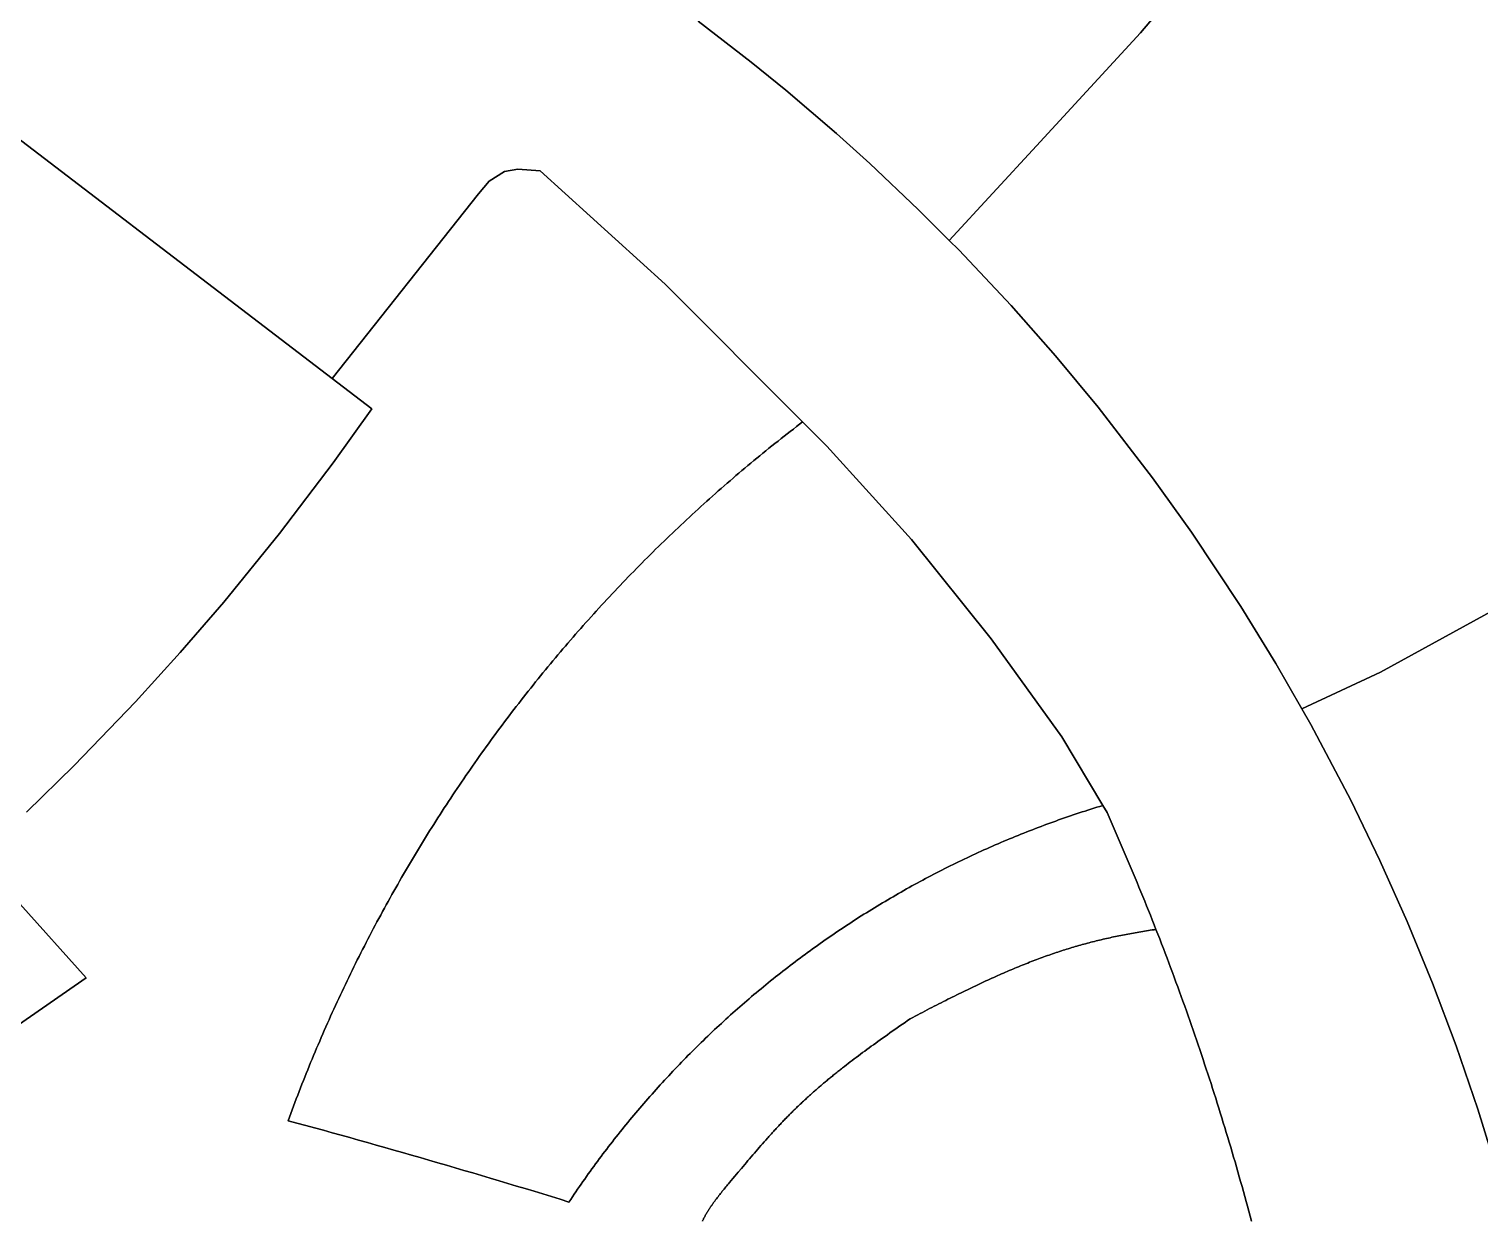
# Model space of a CAD drawing. Header units: millimetres. Extents: x 1811966 to 2218310, y 20519 to 471429.
# Drawn here: x 2083716 to 2142634, y 160300 to 208720 of the extents above; entities that cross this region are included whole.
import ezdxf

# ---------------------------------------------------------------- set-up
doc = ezdxf.new("R2010")
doc.units = ezdxf.units.MM
doc.layers.add('CLOSED_AREAS', color=7, linetype='Continuous')
doc.layers.add('REGION_HOLES', color=7, linetype='Continuous')

msp = doc.modelspace()

# ---------------------------------------------------------------- linework, layer by layer
at = {"layer": 'CLOSED_AREAS'}
for points in [[(2110891.401, 209038.883), (2113040.811, 207378.843), (2114445.52, 206236.471), (2116508.813, 204470.537), (2117854.349, 203259.023), (2119826.308, 201391.649), (2121082.262, 200132.552), (2124621.065, 203979.168), (2128844.596, 208570.07), (2141513.28, 223509.358)], [(2141513.28, 223509.358), (2128844.596, 208570.07), (2124621.065, 203979.168), (2121082.262, 200132.552), (2121470.148, 199743.696), (2123596.864, 197482.809), (2125392.032, 195444.91), (2127124.94, 193353.785), (2129335.893, 190486.162), (2130917.461, 188278.376), (2132921.319, 185262.387), (2134343.744, 182948.866), (2135403.493, 181098.406), (2138592.811, 182591.622), (2165889.265, 197562.994)], [(2143352.19, 162251.086), (2142549.797, 164845.674), (2141669.535, 167414.89), (2140712.191, 169956.389), (2139678.653, 172467.856), (2138569.856, 174947.025), (2137386.802, 177391.629), (2135763.388, 180469.982), (2135403.493, 181098.406), (2134343.744, 182948.866), (2132921.319, 185262.387), (2130917.461, 188278.376), (2129335.893, 190486.162), (2127124.94, 193353.785), (2125392.032, 195444.91), (2123596.864, 197482.809), (2121470.148, 199743.696), (2121082.262, 200132.552), (2119826.308, 201391.649), (2117854.349, 203259.023), (2116508.813, 204470.537), (2114445.52, 206236.471), (2113040.811, 207378.843), (2110891.401, 209038.883)], [(2083614.96, 176910.382), (2085545.028, 178798.423), (2088042.745, 181390.835), (2089857.691, 183389.794), (2091621.335, 185434.153), (2093891.074, 188228.339), (2096064.99, 191097.706), (2097631.03, 193297.106), (2096030.983, 194519.887), (2079724.805, 206981.32)], [(2111057.938, 160290.224), (2111067.758, 160311.224), (2111077.8, 160332.265), (2111088.062, 160353.346), (2111098.54, 160374.467), (2111109.232, 160395.627), (2111120.134, 160416.825), (2111131.243, 160438.059), (2111142.557, 160459.33), (2111154.072, 160480.636), (2111165.785, 160501.977), (2111177.694, 160523.351), (2111189.795, 160544.758), (2111202.086, 160566.196), (2111214.564, 160587.666), (2111227.225, 160609.167), (2111240.066, 160630.696), (2111253.086, 160652.254), (2111266.279, 160673.84), (2111279.645, 160695.452), (2111293.179, 160717.091), (2111306.879, 160738.754), (2111320.741, 160760.442), (2111334.763, 160782.154), (2111348.942, 160803.888), (2111363.275, 160825.643), (2111377.758, 160847.42), (2111392.389, 160869.217), (2111407.165, 160891.033), (2111422.083, 160912.867), (2111437.14, 160934.718), (2111452.332, 160956.587), (2111467.658, 160978.471), (2111483.113, 161000.37), (2111498.696, 161022.283), (2111514.402, 161044.21), (2111530.23, 161066.149), (2111546.175, 161088.099), (2111562.235, 161110.06), (2111578.408, 161132.031), (2111594.689, 161154.011), (2111611.077, 161176), (2111627.568, 161197.995), (2111660.847, 161242.005), (2111694.502, 161286.034), (2111728.511, 161330.075), (2111762.849, 161374.122), (2111797.491, 161418.167), (2111832.416, 161462.205), (2111867.597, 161506.227), (2111903.013, 161550.228), (2111938.639, 161594.201), (2111974.45, 161638.138), (2112010.424, 161682.034), (2112046.536, 161725.881), (2112082.763, 161769.672), (2112119.08, 161813.401), (2112155.465, 161857.061), (2112228.339, 161944.147), (2112301.196, 162030.875), (2112373.843, 162117.191), (2112509.689, 162278.536), (2112644.289, 162438.249), (2112777.814, 162596.354), (2112844.226, 162674.81), (2112910.434, 162752.873), (2112976.458, 162830.545), (2113042.32, 162907.829), (2113108.041, 162984.728), (2113173.643, 163061.245), (2113239.148, 163137.383), (2113304.576, 163213.144), (2113369.949, 163288.532), (2113435.288, 163363.549), (2113500.614, 163438.198), (2113565.95, 163512.483), (2113631.316, 163586.405), (2113696.734, 163659.968), (2113729.469, 163696.615), (2113762.225, 163733.174), (2113795.005, 163769.645), (2113827.811, 163806.027), (2113860.646, 163842.322), (2113893.513, 163878.529), (2113926.414, 163914.65), (2113959.352, 163950.684), (2113992.33, 163986.632), (2114025.35, 164022.494), (2114058.415, 164058.27), (2114091.527, 164093.961), (2114124.69, 164129.567), (2114157.907, 164165.089), (2114191.178, 164200.527), (2114224.509, 164235.881), (2114257.9, 164271.152), (2114291.355, 164306.34), (2114324.876, 164341.445), (2114358.467, 164376.468), (2114392.129, 164411.408), (2114425.866, 164446.268), (2114459.68, 164481.046), (2114493.573, 164515.743), (2114523.044, 164545.779), (2114552.578, 164575.756), (2114582.179, 164605.676), (2114611.848, 164635.542), (2114641.588, 164665.354), (2114671.4, 164695.115), (2114701.287, 164724.826), (2114731.25, 164754.49), (2114761.293, 164784.108), (2114791.416, 164813.682), (2114821.622, 164843.214), (2114851.913, 164872.705), (2114882.291, 164902.159), (2114912.759, 164931.576), (2114943.318, 164960.958), (2114973.971, 164990.307), (2115004.719, 165019.626), (2115035.564, 165048.915), (2115066.51, 165078.177), (2115097.557, 165107.414), (2115128.708, 165136.627), (2115159.965, 165165.819), (2115191.33, 165194.99), (2115222.806, 165224.144), (2115254.393, 165253.282), (2115286.096, 165282.405), (2115317.914, 165311.516), (2115349.851, 165340.616), (2115381.909, 165369.708), (2115414.09, 165398.793), (2115446.395, 165427.872), (2115478.828, 165456.949), (2115511.389, 165486.024), (2115544.082, 165515.1), (2115576.908, 165544.178), (2115609.869, 165573.261), (2115642.968, 165602.349), (2115676.206, 165631.446), (2115709.586, 165660.552), (2115743.109, 165689.671), (2115776.779, 165718.802), (2115810.596, 165747.949), (2115844.563, 165777.113), (2115878.682, 165806.297), (2115912.956, 165835.501), (2115947.386, 165864.728), (2115981.974, 165893.979), (2116016.722, 165923.257), (2116051.633, 165952.564), (2116086.709, 165981.901), (2116121.951, 166011.269), (2116157.363, 166040.672), (2116192.945, 166070.11), (2116228.7, 166099.586), (2116264.631, 166129.102), (2116300.738, 166158.658), (2116337.025, 166188.258), (2116373.494, 166217.903), (2116410.145, 166247.595), (2116446.983, 166277.336), (2116484.008, 166307.127), (2116521.223, 166336.97), (2116558.629, 166366.868), (2116596.23, 166396.822), (2116634.027, 166426.834), (2116672.022, 166456.906), (2116710.217, 166487.039), (2116748.614, 166517.236), (2116826.025, 166577.828), (2116904.27, 166638.697), (2116983.366, 166699.857), (2117063.33, 166761.323), (2117144.179, 166823.11), (2117225.929, 166885.232), (2117308.597, 166947.705), (2117392.201, 167010.544), (2117476.756, 167073.762), (2117562.28, 167137.376), (2117648.789, 167201.399), (2117736.3, 167265.847), (2117824.83, 167330.735), (2117914.395, 167396.077), (2118005.013, 167461.888), (2118096.7, 167528.183), (2118189.472, 167594.977), (2118283.347, 167662.284), (2118378.341, 167730.12), (2118474.471, 167798.499), (2118571.754, 167867.436), (2118670.206, 167936.946), (2118769.845, 168007.044), (2118870.687, 168077.744), (2118972.748, 168149.062), (2119076.046, 168221.012), (2119180.598, 168293.608), (2119286.419, 168366.867), (2119393.527, 168440.802), (2119501.939, 168515.429), (2119602.387, 168568.498), (2119702.125, 168621.055), (2119801.161, 168673.102), (2119899.504, 168724.643), (2119997.161, 168775.681), (2120094.142, 168826.218), (2120190.455, 168876.258), (2120286.108, 168925.803), (2120381.11, 168974.856), (2120475.47, 169023.421), (2120569.195, 169071.499), (2120662.294, 169119.095), (2120754.776, 169166.211), (2120846.65, 169212.849), (2120937.923, 169259.013), (2121028.604, 169304.707), (2121118.702, 169349.931), (2121208.226, 169394.691), (2121297.182, 169438.988), (2121385.581, 169482.825), (2121473.43, 169526.206), (2121560.739, 169569.133), (2121647.515, 169611.609), (2121733.767, 169653.637), (2121819.503, 169695.221), (2121904.732, 169736.362), (2121989.463, 169777.065), (2122073.703, 169817.331), (2122157.462, 169857.164), (2122240.748, 169896.567), (2122323.569, 169935.543), (2122405.934, 169974.094), (2122487.851, 170012.223), (2122569.328, 170049.934), (2122650.375, 170087.229), (2122731, 170124.112), (2122811.21, 170160.584), (2122891.016, 170196.65), (2122970.424, 170232.312), (2123049.444, 170267.573), (2123128.084, 170302.435), (2123206.352, 170336.903), (2123284.258, 170370.978), (2123361.809, 170404.664), (2123439.013, 170437.964), (2123515.881, 170470.88), (2123592.419, 170503.415), (2123668.636, 170535.573), (2123744.542, 170567.356), (2123820.143, 170598.768), (2123895.45, 170629.81), (2123970.469, 170660.487), (2124045.211, 170690.8), (2124119.682, 170720.754), (2124193.892, 170750.35), (2124267.85, 170779.592), (2124341.563, 170808.483), (2124415.04, 170837.026), (2124488.289, 170865.223), (2124561.32, 170893.077), (2124634.14, 170920.592), (2124706.759, 170947.77), (2124779.183, 170974.615), (2124851.423, 171001.129), (2124923.486, 171027.314), (2124995.381, 171053.175), (2125067.116, 171078.714), (2125138.7, 171103.934), (2125210.142, 171128.837), (2125281.449, 171153.427), (2125352.63, 171177.707), (2125423.694, 171201.68), (2125494.65, 171225.348), (2125565.505, 171248.714), (2125636.268, 171271.782), (2125706.948, 171294.554), (2125777.553, 171317.033), (2125848.092, 171339.222), (2125918.572, 171361.125), (2125989.003, 171382.743), (2126059.393, 171404.081), (2126129.751, 171425.14), (2126200.085, 171445.924), (2126270.403, 171466.436), (2126340.713, 171486.678), (2126411.026, 171506.654), (2126481.348, 171526.366), (2126551.688, 171545.818), (2126622.055, 171565.012), (2126692.458, 171583.951), (2126762.904, 171602.638), (2126833.402, 171621.077), (2126903.961, 171639.269), (2126974.59, 171657.219), (2127045.296, 171674.928), (2127116.088, 171692.401), (2127186.974, 171709.638), (2127257.964, 171726.645), (2127329.065, 171743.423), (2127400.286, 171759.976), (2127471.636, 171776.306), (2127543.123, 171792.416), (2127614.755, 171808.31), (2127686.541, 171823.99), (2127758.489, 171839.459), (2127830.608, 171854.72), (2127902.907, 171869.776), (2127975.393, 171884.63), (2128048.076, 171899.285), (2128120.963, 171913.743), (2128194.064, 171928.009), (2128267.386, 171942.083), (2128340.938, 171955.971), (2128414.73, 171969.674), (2128488.768, 171983.195), (2128563.062, 171996.537), (2128637.62, 172009.704), (2128712.45, 172022.698), (2128787.561, 172035.522), (2128862.962, 172048.179), (2128938.661, 172060.672), (2129014.667, 172073.004), (2129090.987, 172085.178), (2129167.631, 172097.196), (2129244.606, 172109.062), (2129321.922, 172120.779), (2129399.587, 172132.349), (2129477.609, 172143.775), (2129402.424, 172335.304), (2129326.878, 172526.691), (2129250.973, 172717.936), (2129174.708, 172909.037), (2129098.083, 173099.995), (2129021.098, 173290.808), (2128943.755, 173481.475), (2128866.053, 173671.997), (2128787.993, 173862.372), (2128709.574, 174052.6), (2128630.797, 174242.68), (2128551.663, 174432.612), (2128472.172, 174622.394), (2128392.323, 174812.026), (2128312.117, 175001.507), (2128231.555, 175190.837), (2128150.637, 175380.015), (2128069.363, 175569.041), (2127987.733, 175757.913), (2127905.748, 175946.631), (2127823.407, 176135.195), (2127740.712, 176323.603), (2127657.662, 176511.855), (2127574.258, 176699.951), (2127490.501, 176887.889), (2127317.559, 177177.702), (2127197.194, 177141.13), (2127076.945, 177104.178), (2126956.814, 177066.847), (2126836.801, 177029.136), (2126716.908, 176991.047), (2126597.135, 176952.58), (2126477.485, 176913.735), (2126357.958, 176874.512), (2126238.555, 176834.912), (2126119.277, 176794.935), (2126000.127, 176754.582), (2125881.105, 176713.854), (2125762.211, 176672.749), (2125643.448, 176631.27), (2125524.817, 176589.416), (2125406.318, 176547.187), (2125287.953, 176504.585), (2125169.724, 176461.609), (2125051.63, 176418.26), (2124933.674, 176374.539), (2124815.857, 176330.446), (2124698.179, 176285.981), (2124580.642, 176241.144), (2124463.247, 176195.937), (2124345.996, 176150.359), (2124228.889, 176104.412), (2124111.928, 176058.095), (2123995.114, 176011.409), (2123878.447, 175964.355), (2123761.93, 175916.933), (2123645.563, 175869.143), (2123529.347, 175820.985), (2123413.284, 175772.462), (2123297.374, 175723.572), (2123181.62, 175674.316), (2123066.022, 175624.696), (2122950.581, 175574.71), (2122835.298, 175524.361), (2122720.175, 175473.648), (2122605.212, 175422.572), (2122490.411, 175371.133), (2122375.773, 175319.332), (2122261.3, 175267.169), (2122146.991, 175214.645), (2122032.849, 175161.761), (2121918.874, 175108.516), (2121805.068, 175054.912), (2121691.432, 175000.949), (2121577.967, 174946.628), (2121464.673, 174891.949), (2121351.553, 174836.912), (2121238.608, 174781.519), (2121125.837, 174725.769), (2121013.243, 174669.664), (2120900.827, 174613.203), (2120788.59, 174556.388), (2120676.532, 174499.219), (2120564.656, 174441.696), (2120452.962, 174383.821), (2120341.451, 174325.593), (2120230.124, 174267.013), (2120118.983, 174208.083), (2120008.028, 174148.802), (2119897.261, 174089.17), (2119786.683, 174029.19), (2119676.295, 173968.861), (2119566.097, 173908.183), (2119456.092, 173847.158), (2119346.28, 173785.786), (2119236.662, 173724.068), (2119127.24, 173662.004), (2119018.014, 173599.595), (2118908.986, 173536.841), (2118800.156, 173473.744), (2118691.526, 173410.303), (2118583.097, 173346.52), (2118474.87, 173282.395), (2118366.845, 173217.928), (2118259.025, 173153.121), (2118151.41, 173087.974), (2118044.001, 173022.487), (2117936.799, 172956.662), (2117829.806, 172890.499), (2117723.022, 172823.998), (2117616.448, 172757.16), (2117510.086, 172689.986), (2117403.937, 172622.477), (2117298.001, 172554.633), (2117192.28, 172486.456), (2117086.774, 172417.944), (2116981.486, 172349.1), (2116876.415, 172279.924), (2116771.563, 172210.417), (2116666.931, 172140.579), (2116562.52, 172070.411), (2116458.331, 171999.914), (2116354.366, 171929.088), (2116250.624, 171857.934), (2116147.107, 171786.454), (2116043.817, 171714.646), (2115940.753, 171642.514), (2115837.918, 171570.056), (2115735.312, 171497.274), (2115632.937, 171424.168), (2115530.793, 171350.74), (2115428.881, 171276.989), (2115327.202, 171202.918), (2115225.758, 171128.525), (2115124.549, 171053.813), (2115023.576, 170978.781), (2114922.841, 170903.432), (2114822.344, 170827.764), (2114722.086, 170751.78), (2114622.069, 170675.48), (2114522.293, 170598.864), (2114422.759, 170521.934), (2114323.469, 170444.69), (2114224.423, 170367.133), (2114125.623, 170289.263), (2114027.069, 170211.082), (2113928.762, 170132.591), (2113830.703, 170053.789), (2113732.894, 169974.679), (2113635.334, 169895.26), (2113538.026, 169815.533), (2113440.97, 169735.5), (2113344.168, 169655.16), (2113247.619, 169574.516), (2113151.325, 169493.567), (2113055.288, 169412.314), (2112959.507, 169330.759), (2112863.984, 169248.902), (2112768.721, 169166.744), (2112673.716, 169084.285), (2112578.973, 169001.527), (2112484.492, 168918.47), (2112390.273, 168835.115), (2112296.318, 168751.464), (2112202.627, 168667.516), (2112109.202, 168583.273), (2112016.043, 168498.735), (2111923.151, 168413.904), (2111830.528, 168328.78), (2111738.174, 168243.364), (2111646.09, 168157.657), (2111554.277, 168071.659), (2111462.735, 167985.373), (2111371.467, 167898.797), (2111280.473, 167811.934), (2111189.753, 167724.784), (2111099.308, 167637.349), (2111009.141, 167549.628), (2110919.25, 167461.623), (2110829.638, 167373.334), (2110740.305, 167284.764), (2110651.252, 167195.911), (2110562.479, 167106.778), (2110473.989, 167017.365), (2110385.782, 166927.674), (2110297.857, 166837.704), (2110210.218, 166747.457), (2110122.864, 166656.934), (2110035.795, 166566.136), (2109949.014, 166475.063), (2109862.521, 166383.717), (2109776.317, 166292.098), (2109690.402, 166200.208), (2109604.778, 166108.047), (2109519.445, 166015.616), (2109434.404, 165922.916), (2109349.657, 165829.948), (2109265.203, 165736.713), (2109181.044, 165643.212), (2109097.181, 165549.446), (2109013.614, 165455.415), (2108930.344, 165361.121), (2108847.372, 165266.565), (2108764.699, 165171.747), (2108682.326, 165076.669), (2108600.254, 164981.331), (2108518.483, 164885.735), (2108437.014, 164789.881), (2108355.848, 164693.77), (2108274.985, 164597.404), (2108194.428, 164500.783), (2108114.176, 164403.908), (2108034.23, 164306.78), (2107954.591, 164209.4), (2107875.26, 164111.769), (2107796.237, 164013.889), (2107717.524, 163915.759), (2107639.121, 163817.381), (2107561.029, 163718.757), (2107483.248, 163619.886), (2107405.78, 163520.771), (2107328.626, 163421.411), (2107251.785, 163321.808), (2107175.259, 163221.963), (2107099.049, 163121.878), (2107023.155, 163021.552), (2106947.578, 162920.987), (2106872.319, 162820.183), (2106797.379, 162719.143), (2106722.757, 162617.867), (2106648.456, 162516.356), (2106574.476, 162414.61), (2106500.817, 162312.632), (2106427.481, 162210.422), (2106354.468, 162107.98), (2106281.778, 162005.309), (2106209.413, 161902.409), (2106137.373, 161799.281), (2106065.659, 161695.926), (2105994.271, 161592.345), (2105923.211, 161488.539), (2105852.479, 161384.509), (2105782.075, 161280.257), (2105712.001, 161175.783), (2105642.258, 161071.088), (2105287.602, 161180.218), (2104932.83, 161288.97), (2104577.941, 161397.342), (2104222.938, 161505.335), (2103867.819, 161612.948), (2103512.585, 161720.182), (2103157.237, 161827.036), (2102801.774, 161933.511), (2102446.199, 162039.605), (2102090.51, 162145.32), (2101734.708, 162250.654), (2101378.794, 162355.608), (2101022.768, 162460.181), (2100666.63, 162564.374), (2100310.381, 162668.187), (2099954.022, 162771.618), (2099597.552, 162874.669), (2099240.972, 162977.339), (2098884.283, 163079.628), (2098527.485, 163181.535), (2098170.578, 163283.061), (2097813.562, 163384.206), (2097456.439, 163484.969), (2097099.209, 163585.35), (2096741.871, 163685.349), (2096384.426, 163784.967), (2096026.876, 163884.202), (2095669.219, 163983.056), (2095311.457, 164081.527), (2094953.59, 164179.615), (2094595.619, 164277.322), (2094237.543, 164374.645), (2094291.869, 164523.098), (2094346.57, 164671.413), (2094401.644, 164819.589), (2094457.092, 164967.626), (2094512.913, 165115.523), (2094569.107, 165263.279), (2094625.673, 165410.892), (2094682.611, 165558.363), (2094739.92, 165705.689), (2094797.601, 165852.871), (2094855.653, 165999.906), (2094914.075, 166146.795), (2094972.867, 166293.536), (2095032.03, 166440.128), (2095091.561, 166586.571), (2095151.462, 166732.863), (2095211.731, 166879.004), (2095272.369, 167024.992), (2095333.375, 167170.827), (2095394.748, 167316.507), (2095456.488, 167462.033), (2095518.595, 167607.402), (2095581.068, 167752.614), (2095643.907, 167897.668), (2095707.111, 168042.563), (2095770.681, 168187.299), (2095834.615, 168331.874), (2095898.914, 168476.287), (2095963.577, 168620.537), (2096028.603, 168764.624), (2096093.992, 168908.547), (2096159.744, 169052.304), (2096225.858, 169195.895), (2096292.334, 169339.319), (2096359.172, 169482.575), (2096426.37, 169625.662), (2096493.929, 169768.579), (2096561.848, 169911.325), (2096630.126, 170053.9), (2096698.764, 170196.301), (2096767.761, 170338.53), (2096837.116, 170480.584), (2096906.829, 170622.462), (2096976.9, 170764.165), (2097047.328, 170905.69), (2097118.112, 171047.038), (2097189.252, 171188.206), (2097260.748, 171329.195), (2097332.6, 171470.002), (2097404.806, 171610.629), (2097477.366, 171751.072), (2097550.28, 171891.333), (2097623.548, 172031.409), (2097697.169, 172171.3), (2097771.142, 172311.005), (2097845.467, 172450.523), (2097920.144, 172589.853), (2097995.171, 172728.994), (2098070.55, 172867.946), (2098146.278, 173006.707), (2098222.356, 173145.277), (2098298.783, 173283.654), (2098375.559, 173421.839), (2098452.683, 173559.829), (2098530.155, 173697.625), (2098607.973, 173835.225), (2098686.139, 173972.628), (2098764.65, 174109.833), (2098843.508, 174246.841), (2098922.71, 174383.649), (2099002.258, 174520.257), (2099082.149, 174656.663), (2099162.384, 174792.868), (2099242.962, 174928.871), (2099323.883, 175064.669), (2099405.146, 175200.264), (2099486.751, 175335.653), (2099568.696, 175470.835), (2099650.982, 175605.811), (2099733.609, 175740.579), (2099816.575, 175875.138), (2099899.879, 176009.487), (2099983.523, 176143.626), (2100067.504, 176277.554), (2100151.823, 176411.269), (2100236.478, 176544.772), (2100321.47, 176678.061), (2100406.798, 176811.134), (2100492.461, 176943.993), (2100578.458, 177076.635), (2100664.79, 177209.059), (2100751.455, 177341.266), (2100838.454, 177473.254), (2100925.784, 177605.022), (2101013.447, 177736.569), (2101101.442, 177867.895), (2101189.767, 177998.998), (2101278.422, 178129.879), (2101367.407, 178260.535), (2101456.721, 178390.967), (2101546.364, 178521.173), (2101636.335, 178651.153), (2101726.633, 178780.905), (2101817.258, 178910.43), (2101908.209, 179039.725), (2101999.486, 179168.791), (2102091.088, 179297.626), (2102183.015, 179426.23), (2102275.266, 179554.602), (2102367.84, 179682.741), (2102460.737, 179810.645), (2102553.956, 179938.316), (2102647.496, 180065.75), (2102741.358, 180192.949), (2102835.54, 180319.911), (2102930.041, 180446.634), (2103024.862, 180573.119), (2103120.002, 180699.365), (2103215.46, 180825.37), (2103311.235, 180951.134), (2103407.326, 181076.656), (2103503.734, 181201.936), (2103600.458, 181326.972), (2103697.496, 181451.764), (2103794.849, 181576.311), (2103892.516, 181700.611), (2103990.495, 181824.666), (2104088.787, 181948.473), (2104187.391, 182072.031), (2104286.306, 182195.341), (2104385.532, 182318.401), (2104485.068, 182441.21), (2104584.913, 182563.768), (2104685.066, 182686.074), (2104785.528, 182808.127), (2104886.297, 182929.926), (2104987.373, 183051.471), (2105088.755, 183172.76), (2105190.442, 183293.794), (2105292.435, 183414.571), (2105394.731, 183535.09), (2105497.331, 183655.351), (2105600.234, 183775.353), (2105703.439, 183895.095), (2105806.946, 184014.576), (2105910.754, 184133.796), (2106014.862, 184252.754), (2106119.269, 184371.45), (2106223.976, 184489.881), (2106328.98, 184608.048), (2106434.283, 184725.95), (2106539.882, 184843.586), (2106645.778, 184960.956), (2106751.969, 185078.058), (2106858.455, 185194.892), (2106965.235, 185311.457), (2107072.309, 185427.753), (2107179.675, 185543.778), (2107287.334, 185659.533), (2107395.285, 185775.015), (2107503.526, 185890.225), (2107612.057, 186005.161), (2107720.878, 186119.824), (2107829.987, 186234.212), (2107939.385, 186348.324), (2108049.07, 186462.16), (2108159.042, 186575.72), (2108269.299, 186689.001), (2108379.842, 186802.005), (2108490.669, 186914.729), (2108601.781, 187027.173), (2108713.175, 187139.337), (2108824.852, 187251.22), (2108936.811, 187362.821), (2109049.05, 187474.139), (2109161.57, 187585.174), (2109274.37, 187695.925), (2109387.448, 187806.391), (2109500.804, 187916.571), (2109614.438, 188026.466), (2109728.349, 188136.073), (2109842.536, 188245.393), (2109956.998, 188354.425), (2110071.734, 188463.168), (2110186.745, 188571.621), (2110302.028, 188679.784), (2110417.584, 188787.656), (2110533.411, 188895.236), (2110649.509, 189002.524), (2110765.878, 189109.519), (2110882.515, 189216.22), (2110999.422, 189322.626), (2111116.596, 189428.738), (2111234.037, 189534.554), (2111351.745, 189640.073), (2111469.719, 189745.295), (2111587.957, 189850.22), (2111706.46, 189954.845), (2111825.226, 190059.172), (2111944.255, 190163.199), (2112063.545, 190266.926), (2112183.097, 190370.352), (2112302.909, 190473.475), (2112422.981, 190576.297), (2112543.312, 190678.815), (2112663.9, 190781.03), (2112784.746, 190882.94), (2112905.849, 190984.545), (2113027.207, 191085.845), (2113148.821, 191186.838), (2113270.689, 191287.524), (2113392.81, 191387.903), (2113515.184, 191487.974), (2113637.809, 191587.735), (2113760.686, 191687.187), (2113883.813, 191786.33), (2114007.19, 191885.161), (2114130.816, 191983.681), (2114254.69, 192081.889), (2114378.81, 192179.784), (2114503.178, 192277.366), (2114627.791, 192374.634), (2114752.648, 192471.588), (2114877.75, 192568.226), (2115003.095, 192664.549), (2115128.683, 192760.556), (2109546.28, 198348.47), (2104468.951, 202957.853), (2103558.905, 203023.916), (2103019.244, 202927.768), (2102403.338, 202543.469), (2101968.812, 202020.302), (2096030.983, 194519.887), (2097631.03, 193297.106), (2096064.99, 191097.706), (2093891.074, 188228.339), (2091621.335, 185434.153), (2089857.691, 183389.794), (2088042.745, 181390.835), (2085545.028, 178798.423), (2083614.96, 176910.382)], [(2165889.265, 197562.994), (2138592.811, 182591.622), (2135403.493, 181098.406), (2135763.388, 180469.982), (2137386.802, 177391.629), (2138569.856, 174947.025), (2139678.653, 172467.856), (2140712.191, 169956.389), (2141669.535, 167414.89), (2142549.797, 164845.674), (2143352.19, 162251.086)], [(2083336.719, 173178.914), (2086033.202, 170174.694), (2077298.158, 164108.864)], [(2133352.996, 160293.522), (2133299.555, 160494.447), (2133245.732, 160695.27), (2133191.527, 160895.989), (2133136.94, 161096.606), (2133081.972, 161297.118), (2133026.623, 161497.525), (2132970.892, 161697.827), (2132914.781, 161898.022), (2132858.289, 162098.11), (2132801.416, 162298.091), (2132744.163, 162497.963), (2132686.53, 162697.725), (2132628.518, 162897.378), (2132570.125, 163096.92), (2132511.354, 163296.35), (2132452.203, 163495.668), (2132392.673, 163694.874), (2132332.764, 163893.966), (2132272.477, 164092.943), (2132211.811, 164291.806), (2132150.767, 164490.553), (2132089.345, 164689.183), (2132027.546, 164887.696), (2131965.369, 165086.091), (2131902.815, 165284.368), (2131839.884, 165482.525), (2131776.576, 165680.563), (2131712.891, 165878.479), (2131648.831, 166076.274), (2131584.394, 166273.947), (2131519.581, 166471.497), (2131454.393, 166668.923), (2131388.829, 166866.225), (2131322.89, 167063.402), (2131256.576, 167260.453), (2131189.888, 167457.377), (2131122.825, 167654.174), (2131055.388, 167850.844), (2130987.576, 168047.385), (2130919.392, 168243.796), (2130850.833, 168440.078), (2130781.902, 168636.228), (2130712.598, 168832.248), (2130642.921, 169028.135), (2130572.871, 169223.889), (2130502.449, 169419.509), (2130431.655, 169614.996), (2130360.49, 169810.347), (2130288.953, 170005.563), (2130217.045, 170200.642), (2130144.766, 170395.584), (2130072.117, 170590.388), (2129999.097, 170785.054), (2129925.707, 170979.58), (2129851.947, 171173.966), (2129777.817, 171368.212), (2129703.318, 171562.317), (2129628.45, 171756.279), (2129553.214, 171950.099), (2129477.609, 172143.775), (2129399.587, 172132.349), (2129321.922, 172120.779), (2129244.606, 172109.062), (2129167.631, 172097.196), (2129090.987, 172085.178), (2129014.667, 172073.004), (2128938.661, 172060.672), (2128862.962, 172048.179), (2128787.561, 172035.522), (2128712.45, 172022.698), (2128637.62, 172009.704), (2128563.062, 171996.537), (2128488.768, 171983.195), (2128414.73, 171969.674), (2128340.938, 171955.971), (2128267.386, 171942.083), (2128194.064, 171928.009), (2128120.963, 171913.743), (2128048.076, 171899.285), (2127975.393, 171884.63), (2127902.907, 171869.776), (2127830.608, 171854.72), (2127758.489, 171839.459), (2127686.541, 171823.99), (2127614.755, 171808.31), (2127543.123, 171792.416), (2127471.636, 171776.306), (2127400.286, 171759.976), (2127329.065, 171743.423), (2127257.964, 171726.645), (2127186.974, 171709.638), (2127116.088, 171692.401), (2127045.296, 171674.928), (2126974.59, 171657.219), (2126903.961, 171639.269), (2126833.402, 171621.077), (2126762.904, 171602.638), (2126692.458, 171583.951), (2126622.055, 171565.012), (2126551.688, 171545.818), (2126481.348, 171526.366), (2126411.026, 171506.654), (2126340.713, 171486.678), (2126270.403, 171466.436), (2126200.085, 171445.924), (2126129.751, 171425.14), (2126059.393, 171404.081), (2125989.003, 171382.743), (2125918.572, 171361.125), (2125848.092, 171339.222), (2125777.553, 171317.033), (2125706.948, 171294.554), (2125636.268, 171271.782), (2125565.505, 171248.714), (2125494.65, 171225.348), (2125423.694, 171201.68), (2125352.63, 171177.707), (2125281.449, 171153.427), (2125210.142, 171128.837), (2125138.7, 171103.934), (2125067.116, 171078.714), (2124995.381, 171053.175), (2124923.486, 171027.314), (2124851.423, 171001.129), (2124779.183, 170974.615), (2124706.759, 170947.77), (2124634.14, 170920.592), (2124561.32, 170893.077), (2124488.289, 170865.223), (2124415.04, 170837.026), (2124341.563, 170808.483), (2124267.85, 170779.592), (2124193.892, 170750.35), (2124119.682, 170720.754), (2124045.211, 170690.8), (2123970.469, 170660.487), (2123895.45, 170629.81), (2123820.143, 170598.768), (2123744.542, 170567.356), (2123668.636, 170535.573), (2123592.419, 170503.415), (2123515.881, 170470.88), (2123439.013, 170437.964), (2123361.809, 170404.664), (2123284.258, 170370.978), (2123206.352, 170336.903), (2123128.084, 170302.435), (2123049.444, 170267.573), (2122970.424, 170232.312), (2122891.016, 170196.65), (2122811.21, 170160.584), (2122731, 170124.112), (2122650.375, 170087.229), (2122569.328, 170049.934), (2122487.851, 170012.223), (2122405.934, 169974.094), (2122323.569, 169935.543), (2122240.748, 169896.567), (2122157.462, 169857.164), (2122073.703, 169817.331), (2121989.463, 169777.065), (2121904.732, 169736.362), (2121819.503, 169695.221), (2121733.767, 169653.637), (2121647.515, 169611.609), (2121560.739, 169569.133), (2121473.43, 169526.206), (2121385.581, 169482.825), (2121297.182, 169438.988), (2121208.226, 169394.691), (2121118.702, 169349.931), (2121028.604, 169304.707), (2120937.923, 169259.013), (2120846.65, 169212.849), (2120754.776, 169166.211), (2120662.294, 169119.095), (2120569.195, 169071.499), (2120475.47, 169023.421), (2120381.11, 168974.856), (2120286.108, 168925.803), (2120190.455, 168876.258), (2120094.142, 168826.218), (2119997.161, 168775.681), (2119899.504, 168724.643), (2119801.161, 168673.102), (2119702.125, 168621.055), (2119602.387, 168568.498), (2119501.939, 168515.429), (2119393.527, 168440.802), (2119286.419, 168366.867), (2119180.598, 168293.608), (2119076.046, 168221.012), (2118972.748, 168149.062), (2118870.687, 168077.744), (2118769.845, 168007.044), (2118670.206, 167936.946), (2118571.754, 167867.436), (2118474.471, 167798.499), (2118378.341, 167730.12), (2118283.347, 167662.284), (2118189.472, 167594.977), (2118096.7, 167528.183), (2118005.013, 167461.888), (2117914.395, 167396.077), (2117824.83, 167330.735), (2117736.3, 167265.847), (2117648.789, 167201.399), (2117562.28, 167137.376), (2117476.756, 167073.762), (2117392.201, 167010.544), (2117308.597, 166947.705), (2117225.929, 166885.232), (2117144.179, 166823.11), (2117063.33, 166761.323), (2116983.366, 166699.857), (2116904.27, 166638.697), (2116826.025, 166577.828), (2116748.614, 166517.236), (2116710.217, 166487.039), (2116672.022, 166456.906), (2116634.027, 166426.834), (2116596.23, 166396.822), (2116558.629, 166366.868), (2116521.223, 166336.97), (2116484.008, 166307.127), (2116446.983, 166277.336), (2116410.145, 166247.595), (2116373.494, 166217.903), (2116337.025, 166188.258), (2116300.738, 166158.658), (2116264.631, 166129.102), (2116228.7, 166099.586), (2116192.945, 166070.11), (2116157.363, 166040.672), (2116121.951, 166011.269), (2116086.709, 165981.901), (2116051.633, 165952.564), (2116016.722, 165923.257), (2115981.974, 165893.979), (2115947.386, 165864.728), (2115912.956, 165835.501), (2115878.682, 165806.297), (2115844.563, 165777.113), (2115810.596, 165747.949), (2115776.779, 165718.802), (2115743.109, 165689.671), (2115709.586, 165660.552), (2115676.206, 165631.446), (2115642.968, 165602.349), (2115609.869, 165573.261), (2115576.908, 165544.178), (2115544.082, 165515.1), (2115511.389, 165486.024), (2115478.828, 165456.949), (2115446.395, 165427.872), (2115414.09, 165398.793), (2115381.909, 165369.708), (2115349.851, 165340.616), (2115317.914, 165311.516), (2115286.096, 165282.405), (2115254.393, 165253.282), (2115222.806, 165224.144), (2115191.33, 165194.99), (2115159.965, 165165.819), (2115128.708, 165136.627), (2115097.557, 165107.414), (2115066.51, 165078.177), (2115035.564, 165048.915), (2115004.719, 165019.626), (2114973.971, 164990.307), (2114943.318, 164960.958), (2114912.759, 164931.576), (2114882.291, 164902.159), (2114851.913, 164872.705), (2114821.622, 164843.214), (2114791.416, 164813.682), (2114761.293, 164784.108), (2114731.25, 164754.49), (2114701.287, 164724.826), (2114671.4, 164695.115), (2114641.588, 164665.354), (2114611.848, 164635.542), (2114582.179, 164605.676), (2114552.578, 164575.756), (2114523.044, 164545.779), (2114493.573, 164515.743), (2114459.68, 164481.046), (2114425.866, 164446.268), (2114392.129, 164411.408), (2114358.467, 164376.468), (2114324.876, 164341.445), (2114291.355, 164306.34), (2114257.9, 164271.152), (2114224.509, 164235.881), (2114191.178, 164200.527), (2114157.907, 164165.089), (2114124.69, 164129.567), (2114091.527, 164093.961), (2114058.415, 164058.27), (2114025.35, 164022.494), (2113992.33, 163986.632), (2113959.352, 163950.684), (2113926.414, 163914.65), (2113893.513, 163878.529), (2113860.646, 163842.322), (2113827.811, 163806.027), (2113795.005, 163769.645), (2113762.225, 163733.174), (2113729.469, 163696.615), (2113696.734, 163659.968), (2113631.316, 163586.405), (2113565.95, 163512.483), (2113500.614, 163438.198), (2113435.288, 163363.549), (2113369.949, 163288.532), (2113304.576, 163213.144), (2113239.148, 163137.383), (2113173.643, 163061.245), (2113108.041, 162984.728), (2113042.32, 162907.829), (2112976.458, 162830.545), (2112910.434, 162752.873), (2112844.226, 162674.81), (2112777.814, 162596.354), (2112644.289, 162438.249), (2112509.689, 162278.536), (2112373.843, 162117.191), (2112301.196, 162030.875), (2112228.339, 161944.147), (2112155.465, 161857.061), (2112119.08, 161813.401), (2112082.763, 161769.672), (2112046.536, 161725.881), (2112010.424, 161682.034), (2111974.45, 161638.138), (2111938.639, 161594.201), (2111903.013, 161550.228), (2111867.597, 161506.227), (2111832.416, 161462.205), (2111797.491, 161418.167), (2111762.849, 161374.122), (2111728.511, 161330.075), (2111694.502, 161286.034), (2111660.847, 161242.005), (2111627.568, 161197.995), (2111611.077, 161176), (2111594.689, 161154.011), (2111578.408, 161132.031), (2111562.235, 161110.06), (2111546.175, 161088.099), (2111530.23, 161066.149), (2111514.402, 161044.21), (2111498.696, 161022.283), (2111483.113, 161000.37), (2111467.658, 160978.471), (2111452.332, 160956.587), (2111437.14, 160934.718), (2111422.083, 160912.867), (2111407.165, 160891.033), (2111392.389, 160869.217), (2111377.758, 160847.42), (2111363.275, 160825.643), (2111348.942, 160803.888), (2111334.763, 160782.154), (2111320.741, 160760.442), (2111306.879, 160738.754), (2111293.179, 160717.091), (2111279.645, 160695.452), (2111266.279, 160673.84), (2111253.086, 160652.254), (2111240.066, 160630.696), (2111227.225, 160609.167), (2111214.564, 160587.666), (2111202.086, 160566.196), (2111189.795, 160544.758), (2111177.694, 160523.351), (2111165.785, 160501.977), (2111154.072, 160480.636), (2111142.557, 160459.33), (2111131.243, 160438.059), (2111120.134, 160416.825), (2111109.232, 160395.627), (2111098.54, 160374.467), (2111088.062, 160353.346), (2111077.8, 160332.265), (2111067.758, 160311.224), (2111057.938, 160290.224)]]:
    msp.add_lwpolyline(points, dxfattribs=at)
for points in [[(2115128.683, 192760.556), (2115003.095, 192664.549), (2114877.75, 192568.226), (2114752.648, 192471.588), (2114627.791, 192374.634), (2114503.178, 192277.366), (2114378.81, 192179.784), (2114254.69, 192081.889), (2114130.816, 191983.681), (2114007.19, 191885.161), (2113883.813, 191786.33), (2113760.686, 191687.187), (2113637.809, 191587.735), (2113515.184, 191487.974), (2113392.81, 191387.903), (2113270.689, 191287.524), (2113148.821, 191186.838), (2113027.207, 191085.845), (2112905.849, 190984.545), (2112784.746, 190882.94), (2112663.9, 190781.03), (2112543.312, 190678.815), (2112422.981, 190576.297), (2112302.909, 190473.475), (2112183.097, 190370.352), (2112063.545, 190266.926), (2111944.255, 190163.199), (2111825.226, 190059.172), (2111706.46, 189954.845), (2111587.957, 189850.22), (2111469.719, 189745.295), (2111351.745, 189640.073), (2111234.037, 189534.554), (2111116.596, 189428.738), (2110999.422, 189322.626), (2110882.515, 189216.22), (2110765.878, 189109.519), (2110649.509, 189002.524), (2110533.411, 188895.236), (2110417.584, 188787.656), (2110302.028, 188679.784), (2110186.745, 188571.621), (2110071.734, 188463.168), (2109956.998, 188354.425), (2109842.536, 188245.393), (2109728.349, 188136.073), (2109614.438, 188026.466), (2109500.804, 187916.571), (2109387.448, 187806.391), (2109274.37, 187695.925), (2109161.57, 187585.174), (2109049.05, 187474.139), (2108936.811, 187362.821), (2108824.852, 187251.22), (2108713.175, 187139.337), (2108601.781, 187027.173), (2108490.669, 186914.729), (2108379.842, 186802.005), (2108269.299, 186689.001), (2108159.042, 186575.72), (2108049.07, 186462.16), (2107939.385, 186348.324), (2107829.987, 186234.212), (2107720.878, 186119.824), (2107612.057, 186005.161), (2107503.526, 185890.225), (2107395.285, 185775.015), (2107287.334, 185659.533), (2107179.675, 185543.778), (2107072.309, 185427.753), (2106965.235, 185311.457), (2106858.455, 185194.892), (2106751.969, 185078.058), (2106645.778, 184960.956), (2106539.882, 184843.586), (2106434.283, 184725.95), (2106328.98, 184608.048), (2106223.976, 184489.881), (2106119.269, 184371.45), (2106014.862, 184252.754), (2105910.754, 184133.796), (2105806.946, 184014.576), (2105703.439, 183895.095), (2105600.234, 183775.353), (2105497.331, 183655.351), (2105394.731, 183535.09), (2105292.435, 183414.571), (2105190.442, 183293.794), (2105088.755, 183172.76), (2104987.373, 183051.471), (2104886.297, 182929.926), (2104785.528, 182808.127), (2104685.066, 182686.074), (2104584.913, 182563.768), (2104485.068, 182441.21), (2104385.532, 182318.401), (2104286.306, 182195.341), (2104187.391, 182072.031), (2104088.787, 181948.473), (2103990.495, 181824.666), (2103892.516, 181700.611), (2103794.849, 181576.311), (2103697.496, 181451.764), (2103600.458, 181326.972), (2103503.734, 181201.936), (2103407.326, 181076.656), (2103311.235, 180951.134), (2103215.46, 180825.37), (2103120.002, 180699.365), (2103024.862, 180573.119), (2102930.041, 180446.634), (2102835.54, 180319.911), (2102741.358, 180192.949), (2102647.496, 180065.75), (2102553.956, 179938.316), (2102460.737, 179810.645), (2102367.84, 179682.741), (2102275.266, 179554.602), (2102183.015, 179426.23), (2102091.088, 179297.626), (2101999.486, 179168.791), (2101908.209, 179039.725), (2101817.258, 178910.43), (2101726.633, 178780.905), (2101636.335, 178651.153), (2101546.364, 178521.173), (2101456.721, 178390.967), (2101367.407, 178260.535), (2101278.422, 178129.879), (2101189.767, 177998.998), (2101101.442, 177867.895), (2101013.447, 177736.569), (2100925.784, 177605.022), (2100838.454, 177473.254), (2100751.455, 177341.266), (2100664.79, 177209.059), (2100578.458, 177076.635), (2100492.461, 176943.993), (2100406.798, 176811.134), (2100321.47, 176678.061), (2100236.478, 176544.772), (2100151.823, 176411.269), (2100067.504, 176277.554), (2099983.523, 176143.626), (2099899.879, 176009.487), (2099816.575, 175875.138), (2099733.609, 175740.579), (2099650.982, 175605.811), (2099568.696, 175470.835), (2099486.751, 175335.653), (2099405.146, 175200.264), (2099323.883, 175064.669), (2099242.962, 174928.871), (2099162.384, 174792.868), (2099082.149, 174656.663), (2099002.258, 174520.257), (2098922.71, 174383.649), (2098843.508, 174246.841), (2098764.65, 174109.833), (2098686.139, 173972.628), (2098607.973, 173835.225), (2098530.155, 173697.625), (2098452.683, 173559.829), (2098375.559, 173421.839), (2098298.783, 173283.654), (2098222.356, 173145.277), (2098146.278, 173006.707), (2098070.55, 172867.946), (2097995.171, 172728.994), (2097920.144, 172589.853), (2097845.467, 172450.523), (2097771.142, 172311.005), (2097697.169, 172171.3), (2097623.548, 172031.409), (2097550.28, 171891.333), (2097477.366, 171751.072), (2097404.806, 171610.629), (2097332.6, 171470.002), (2097260.748, 171329.195), (2097189.252, 171188.206), (2097118.112, 171047.038), (2097047.328, 170905.69), (2096976.9, 170764.165), (2096906.829, 170622.462), (2096837.116, 170480.584), (2096767.761, 170338.53), (2096698.764, 170196.301), (2096630.126, 170053.9), (2096561.848, 169911.325), (2096493.929, 169768.579), (2096426.37, 169625.662), (2096359.172, 169482.575), (2096292.334, 169339.319), (2096225.858, 169195.895), (2096159.744, 169052.304), (2096093.992, 168908.547), (2096028.603, 168764.624), (2095963.577, 168620.537), (2095898.914, 168476.287), (2095834.615, 168331.874), (2095770.681, 168187.299), (2095707.111, 168042.563), (2095643.907, 167897.668), (2095581.068, 167752.614), (2095518.595, 167607.402), (2095456.488, 167462.033), (2095394.748, 167316.507), (2095333.375, 167170.827), (2095272.369, 167024.992), (2095211.731, 166879.004), (2095151.462, 166732.863), (2095091.561, 166586.571), (2095032.03, 166440.128), (2094972.867, 166293.536), (2094914.075, 166146.795), (2094855.653, 165999.906), (2094797.601, 165852.871), (2094739.92, 165705.689), (2094682.611, 165558.363), (2094625.673, 165410.892), (2094569.107, 165263.279), (2094512.913, 165115.523), (2094457.092, 164967.626), (2094401.644, 164819.589), (2094346.57, 164671.413), (2094291.869, 164523.098), (2094237.543, 164374.645), (2094595.619, 164277.322), (2094953.59, 164179.615), (2095311.457, 164081.527), (2095669.219, 163983.056), (2096026.876, 163884.202), (2096384.426, 163784.967), (2096741.871, 163685.349), (2097099.209, 163585.35), (2097456.439, 163484.969), (2097813.562, 163384.206), (2098170.578, 163283.061), (2098527.485, 163181.535), (2098884.283, 163079.628), (2099240.972, 162977.339), (2099597.552, 162874.669), (2099954.022, 162771.618), (2100310.381, 162668.187), (2100666.63, 162564.374), (2101022.768, 162460.181), (2101378.794, 162355.608), (2101734.708, 162250.654), (2102090.51, 162145.32), (2102446.199, 162039.605), (2102801.774, 161933.511), (2103157.237, 161827.036), (2103512.585, 161720.182), (2103867.819, 161612.948), (2104222.938, 161505.335), (2104577.941, 161397.342), (2104932.83, 161288.97), (2105287.602, 161180.218), (2105642.258, 161071.088), (2105712.001, 161175.783), (2105782.075, 161280.257), (2105852.479, 161384.509), (2105923.211, 161488.539), (2105994.271, 161592.345), (2106065.659, 161695.926), (2106137.373, 161799.281), (2106209.413, 161902.409), (2106281.778, 162005.309), (2106354.468, 162107.98), (2106427.481, 162210.422), (2106500.817, 162312.632), (2106574.476, 162414.61), (2106648.456, 162516.356), (2106722.757, 162617.867), (2106797.379, 162719.143), (2106872.319, 162820.183), (2106947.578, 162920.987), (2107023.155, 163021.552), (2107099.049, 163121.878), (2107175.259, 163221.963), (2107251.785, 163321.808), (2107328.626, 163421.411), (2107405.78, 163520.771), (2107483.248, 163619.886), (2107561.029, 163718.757), (2107639.121, 163817.381), (2107717.524, 163915.759), (2107796.237, 164013.889), (2107875.26, 164111.769), (2107954.591, 164209.4), (2108034.23, 164306.78), (2108114.176, 164403.908), (2108194.428, 164500.783), (2108274.985, 164597.404), (2108355.848, 164693.77), (2108437.014, 164789.881), (2108518.483, 164885.735), (2108600.254, 164981.331), (2108682.326, 165076.669), (2108764.699, 165171.747), (2108847.372, 165266.565), (2108930.344, 165361.121), (2109013.614, 165455.415), (2109097.181, 165549.446), (2109181.044, 165643.212), (2109265.203, 165736.713), (2109349.657, 165829.948), (2109434.404, 165922.916), (2109519.445, 166015.616), (2109604.778, 166108.047), (2109690.402, 166200.208), (2109776.317, 166292.098), (2109862.521, 166383.717), (2109949.014, 166475.063), (2110035.795, 166566.136), (2110122.864, 166656.934), (2110210.218, 166747.457), (2110297.857, 166837.704), (2110385.782, 166927.674), (2110473.989, 167017.365), (2110562.479, 167106.778), (2110651.252, 167195.911), (2110740.305, 167284.764), (2110829.638, 167373.334), (2110919.25, 167461.623), (2111009.141, 167549.628), (2111099.308, 167637.349), (2111189.753, 167724.784), (2111280.473, 167811.934), (2111371.467, 167898.797), (2111462.735, 167985.373), (2111554.277, 168071.659), (2111646.09, 168157.657), (2111738.174, 168243.364), (2111830.528, 168328.78), (2111923.151, 168413.904), (2112016.043, 168498.735), (2112109.202, 168583.273), (2112202.627, 168667.516), (2112296.318, 168751.464), (2112390.273, 168835.115), (2112484.492, 168918.47), (2112578.973, 169001.527), (2112673.716, 169084.285), (2112768.721, 169166.744), (2112863.984, 169248.902), (2112959.507, 169330.759), (2113055.288, 169412.314), (2113151.325, 169493.567), (2113247.619, 169574.516), (2113344.168, 169655.16), (2113440.97, 169735.5), (2113538.026, 169815.533), (2113635.334, 169895.26), (2113732.894, 169974.679), (2113830.703, 170053.789), (2113928.762, 170132.591), (2114027.069, 170211.082), (2114125.623, 170289.263), (2114224.423, 170367.133), (2114323.469, 170444.69), (2114422.759, 170521.934), (2114522.293, 170598.864), (2114622.069, 170675.48), (2114722.086, 170751.78), (2114822.344, 170827.764), (2114922.841, 170903.432), (2115023.576, 170978.781), (2115124.549, 171053.813), (2115225.758, 171128.525), (2115327.202, 171202.918), (2115428.881, 171276.989), (2115530.793, 171350.74), (2115632.937, 171424.168), (2115735.312, 171497.274), (2115837.918, 171570.056), (2115940.753, 171642.514), (2116043.817, 171714.646), (2116147.107, 171786.454), (2116250.624, 171857.934), (2116354.366, 171929.088), (2116458.331, 171999.914), (2116562.52, 172070.411), (2116666.931, 172140.579), (2116771.563, 172210.417), (2116876.415, 172279.924), (2116981.486, 172349.1), (2117086.774, 172417.944), (2117192.28, 172486.456), (2117298.001, 172554.633), (2117403.937, 172622.477), (2117510.086, 172689.986), (2117616.448, 172757.16), (2117723.022, 172823.998), (2117829.806, 172890.499), (2117936.799, 172956.662), (2118044.001, 173022.487), (2118151.41, 173087.974), (2118259.025, 173153.121), (2118366.845, 173217.928), (2118474.87, 173282.395), (2118583.097, 173346.52), (2118691.526, 173410.303), (2118800.156, 173473.744), (2118908.986, 173536.841), (2119018.014, 173599.595), (2119127.24, 173662.004), (2119236.662, 173724.068), (2119346.28, 173785.786), (2119456.092, 173847.158), (2119566.097, 173908.183), (2119676.295, 173968.861), (2119786.683, 174029.19), (2119897.261, 174089.17), (2120008.028, 174148.802), (2120118.983, 174208.083), (2120230.124, 174267.013), (2120341.451, 174325.593), (2120452.962, 174383.821), (2120564.656, 174441.696), (2120676.532, 174499.219), (2120788.59, 174556.388), (2120900.827, 174613.203), (2121013.243, 174669.664), (2121125.837, 174725.769), (2121238.608, 174781.519), (2121351.553, 174836.912), (2121464.673, 174891.949), (2121577.967, 174946.628), (2121691.432, 175000.949), (2121805.068, 175054.912), (2121918.874, 175108.516), (2122032.849, 175161.761), (2122146.991, 175214.645), (2122261.3, 175267.169), (2122375.773, 175319.332), (2122490.411, 175371.133), (2122605.212, 175422.572), (2122720.175, 175473.648), (2122835.298, 175524.361), (2122950.581, 175574.71), (2123066.022, 175624.696), (2123181.62, 175674.316), (2123297.374, 175723.572), (2123413.284, 175772.462), (2123529.347, 175820.985), (2123645.563, 175869.143), (2123761.93, 175916.933), (2123878.447, 175964.355), (2123995.114, 176011.409), (2124111.928, 176058.095), (2124228.889, 176104.412), (2124345.996, 176150.359), (2124463.247, 176195.937), (2124580.642, 176241.144), (2124698.179, 176285.981), (2124815.857, 176330.446), (2124933.674, 176374.539), (2125051.63, 176418.26), (2125169.724, 176461.609), (2125287.953, 176504.585), (2125406.318, 176547.187), (2125524.817, 176589.416), (2125643.448, 176631.27), (2125762.211, 176672.749), (2125881.105, 176713.854), (2126000.127, 176754.582), (2126119.277, 176794.935), (2126238.555, 176834.912), (2126357.958, 176874.512), (2126477.485, 176913.735), (2126597.135, 176952.58), (2126716.908, 176991.047), (2126836.801, 177029.136), (2126956.814, 177066.847), (2127076.945, 177104.178), (2127197.194, 177141.13), (2127317.559, 177177.702), (2125656.551, 179961.195), (2122783.675, 183952.675), (2119547.91, 187987.111), (2116113.963, 191774.302)], [(2078458.425, 178613.931), (2066995.679, 170710.523), (2069811.466, 165786.966), (2072626.489, 160864.742), (2077298.158, 164108.864), (2086033.202, 170174.694), (2083336.719, 173178.914), (2081637.601, 175071.934)]]:
    msp.add_lwpolyline(points, close=True, dxfattribs=at)
at = {"layer": 'REGION_HOLES'}
msp.add_lwpolyline([(2079724.805, 206981.32), (2096030.983, 194519.887), (2101968.812, 202020.302), (2102403.338, 202543.469), (2103019.244, 202927.768), (2103558.905, 203023.916), (2104468.951, 202957.853), (2109546.28, 198348.47), (2115128.683, 192760.556), (2116113.963, 191774.302), (2119547.91, 187987.111), (2122783.675, 183952.675), (2125656.551, 179961.195), (2127317.559, 177177.702), (2127490.501, 176887.889), (2127574.258, 176699.951), (2127657.662, 176511.855), (2127740.712, 176323.603), (2127823.407, 176135.195), (2127905.748, 175946.631), (2127987.733, 175757.913), (2128069.363, 175569.041), (2128150.637, 175380.015), (2128231.555, 175190.837), (2128312.117, 175001.507), (2128392.323, 174812.026), (2128472.172, 174622.394), (2128551.663, 174432.612), (2128630.797, 174242.68), (2128709.574, 174052.6), (2128787.993, 173862.372), (2128866.053, 173671.997), (2128943.755, 173481.475), (2129021.098, 173290.808), (2129098.083, 173099.995), (2129174.708, 172909.037), (2129250.973, 172717.936), (2129326.878, 172526.691), (2129402.424, 172335.304), (2129477.609, 172143.775), (2129553.214, 171950.099), (2129628.45, 171756.279), (2129703.318, 171562.317), (2129777.817, 171368.212), (2129851.947, 171173.966), (2129925.707, 170979.58), (2129999.097, 170785.054), (2130072.117, 170590.388), (2130144.766, 170395.584), (2130217.045, 170200.642), (2130288.953, 170005.563), (2130360.49, 169810.347), (2130431.655, 169614.996), (2130502.449, 169419.509), (2130572.871, 169223.889), (2130642.921, 169028.135), (2130712.598, 168832.248), (2130781.902, 168636.228), (2130850.833, 168440.078), (2130919.392, 168243.796), (2130987.576, 168047.385), (2131055.388, 167850.844), (2131122.825, 167654.174), (2131189.888, 167457.377), (2131256.576, 167260.453), (2131322.89, 167063.402), (2131388.829, 166866.225), (2131454.393, 166668.923), (2131519.581, 166471.497), (2131584.394, 166273.947), (2131648.831, 166076.274), (2131712.891, 165878.479), (2131776.576, 165680.563), (2131839.884, 165482.525), (2131902.815, 165284.368), (2131965.369, 165086.091), (2132027.546, 164887.696), (2132089.345, 164689.183), (2132150.767, 164490.553), (2132211.811, 164291.806), (2132272.477, 164092.943), (2132332.764, 163893.966), (2132392.673, 163694.874), (2132452.203, 163495.668), (2132511.354, 163296.35), (2132570.125, 163096.92), (2132628.518, 162897.378), (2132686.53, 162697.725), (2132744.163, 162497.963), (2132801.416, 162298.091), (2132858.289, 162098.11), (2132914.781, 161898.022), (2132970.892, 161697.827), (2133026.623, 161497.525), (2133081.972, 161297.118), (2133136.94, 161096.606), (2133191.527, 160895.989), (2133245.732, 160695.27), (2133299.555, 160494.447), (2133352.996, 160293.522)], dxfattribs=at)

doc.saveas('drawing.dxf')
